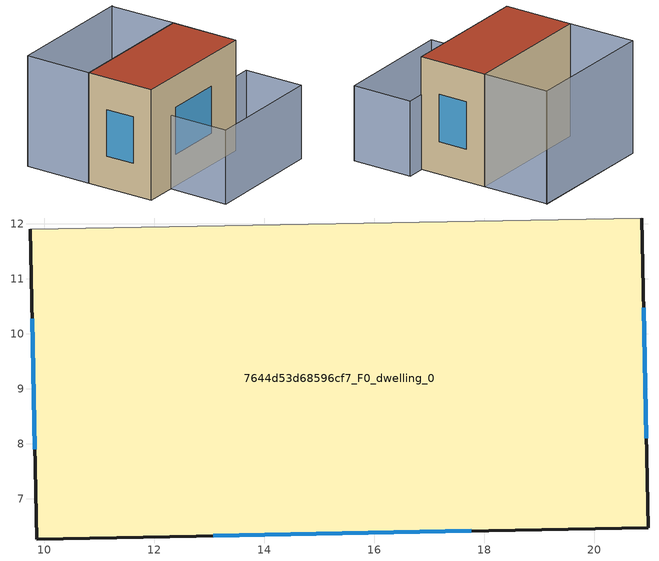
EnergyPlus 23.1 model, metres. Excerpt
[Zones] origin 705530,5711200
7644d53d68596cf7_F0_dwelling_0
 floor ground (EU_floor_Construction): 20.86,12.1 20.98,6.47 9.86,6.27 9.74,11.9 z0
 wall outside (EU_wall_Construction): 9.74,11.9 9.86,6.27 20.98,6.47 20.86,12.1 z0:9
 wall adiabatic (EU_wall_Construction): 20.86,12.1 9.74,11.9 z0:9
 window (EU_Window_Construction): 20.94,8.1 20.89,10.48 / 13.07,6.33 17.76,6.41 / 9.78,10.27 9.83,7.89 z2.6:6.4
 roof outside (EU_roof_Construction): 20.98,6.47 20.86,12.1 9.74,11.9 9.86,6.27 z9
shading: 12.54,1.38 22.59,1.62 / 22.45,6.57 22.58,1.61 / 22.58,1.61 12.53,1.36 / 12.53,1.36 12.41,6.31 / 12.41,6.31 22.45,6.57 z0:6; 9.64,17.43 20.76,17.63 / 20.76,17.63 20.86,12.1 / 20.86,12.1 9.74,11.9 / 9.74,11.9 9.64,17.43 / 20.76,17.63 9.64,17.43 z0:9
[Building]
EU S2 Campaign: North Axis=0; Terrain=City; Solar Distribution=FullExterior
[Site:Location]
London: Latitude=51.5; Longitude=-0.5; Time Zone=0; Elevation=25
[SizingPeriod:WeatherFileDays]
AnnualSizingPeriod: Begin Month=1; Begin Day of Month=1; End Month=12; End Day of Month=31; Day of Week for Start Day=Monday; Use Weather File Daylight Saving Period=No; Use Weather File Rain and Snow Indicators=No
[MATERIAL]
EU_InternalMass_Material: Roughness=MediumRough; Thickness=0.1; Conductivity=1; Density=1800; Specific Heat=900; Thermal Absorptance=0.9; Solar Absorptance=0.7; Visible Absorptance=0.7
[MATERIAL:NOMASS] Roughness=MediumRough; Thermal Absorptance=0.9; Solar Absorptance=0.7; Visible Absorptance=0.7
Name | Thermal Resistance
EU_wall_NoMass | 0.724719
EU_roof_NoMass | 2.98947
EU_floor_NoMass | 2.39157
[WINDOWMATERIAL:SIMPLEGLAZINGSYSTEM]
EU_Window_SimpleGlazing: UFactor=2.63425; Solar Heat Gain Coefficient=0.76; Visible Transmittance=0.76
[CONSTRUCTION]
EU_wall_Construction: EU_wall_NoMass
EU_roof_Construction: EU_roof_NoMass
EU_floor_Construction: EU_floor_NoMass
EU_InternalMass_Construction: EU_InternalMass_Material
EU_Window_Construction: EU_Window_SimpleGlazing
[ZONE]
7644d53d68596cf7_F0_dwelling_0: Type=1; Multiplier=1; Ceiling Height=autocalculate; Volume=563.465; Floor Area=autocalculate; Part of Total Floor Area=Yes
[INTERNALMASS]
7644d53d68596cf7_F0_dwelling_0_EU_InternalMass: Construction=EU_InternalMass_Construction; Zone or ZoneList=7644d53d68596cf7_F0_dwelling_0; Surface Area=62.607
[OTHEREQUIPMENT]
EU_Step8_InternalGain_7644d53d68596cf7_F0_dwelling_0_f000: Fuel Type=Electricity; Zone or ZoneList or Space or SpaceList=7644d53d68596cf7_F0_dwelling_0; Schedule=EU_Step8_GainSchedule_7644d53d68596cf7_F0_dwelling_0_f000; Design Level Calculation Method=Watts/Area; Power per Zone Floor Area=1; Fraction Latent=0; Fraction Radiant=0; Fraction Lost=0; Carbon Dioxide Generation Rate=0; EndUse Subcategory=EU_Step8_InternalGains
[ZONEVENTILATION:DESIGNFLOWRATE]
EU_ConstantAir_7644d53d68596cf7_F0_dwelling_0: Zone or ZoneList or Space or SpaceList=7644d53d68596cf7_F0_dwelling_0; Schedule=EU_AlwaysOn; Design Flow Rate Calculation Method=AirChanges/Hour; Air Changes per Hour=0.418135; Ventilation Type=Natural; Fan Pressure Rise=0; Fan Total Efficiency=1; Constant Term Coefficient=1; Temperature Term Coefficient=0; Velocity Term Coefficient=0; Velocity Squared Term Coefficient=0; Minimum Indoor Temperature=-100; Maximum Indoor Temperature=100; Delta Temperature=-100; Minimum Outdoor Temperature=-100; Maximum Outdoor Temperature=100; Maximum Wind Speed=40
[HVACTEMPLATE:THERMOSTAT]
EU_HeatOnly_7644d53d68596cf7_F0_dwelling_0: Constant Heating Setpoint=20; Constant Cooling Setpoint=50
[HVACTEMPLATE:ZONE:IDEALLOADSAIRSYSTEM]
7644d53d68596cf7_F0_dwelling_0: Template Thermostat=EU_HeatOnly_7644d53d68596cf7_F0_dwelling_0; System Availability Schedule=EU_AlwaysOn; Maximum Heating Supply Air Temperature=50; Minimum Cooling Supply Air Temperature=13; Maximum Heating Supply Air Humidity Ratio=0.0156; Minimum Cooling Supply Air Humidity Ratio=0.0077; Heating Limit=NoLimit; Cooling Limit=NoLimit; Heating Availability Schedule=EU_AlwaysOn; Cooling Availability Schedule=EU_CoolingOff; Dehumidification Control Type=ConstantSensibleHeatRatio; Cooling Sensible Heat Ratio=0.7; Dehumidification Setpoint=60; Humidification Control Type=None; Humidification Setpoint=30; Outdoor Air Method=None; Outdoor Air Flow Rate per Person=0.00944; Outdoor Air Flow Rate per Zone Floor Area=0; Outdoor Air Flow Rate per Zone=0; Demand Controlled Ventilation Type=None; Outdoor Air Economizer Type=NoEconomizer; Heat Recovery Type=None; Sensible Heat Recovery Effectiveness=0.7; Latent Heat Recovery Effectiveness=0.65
[SIZING:ZONE]
7644d53d68596cf7_F0_dwelling_0: Zone Cooling Design Supply Air Temperature Input Method=SupplyAirTemperature; Zone Cooling Design Supply Air Temperature=13; Zone Heating Design Supply Air Temperature Input Method=SupplyAirTemperature; Zone Heating Design Supply Air Temperature=50; Zone Cooling Design Supply Air Humidity Ratio=0.008; Zone Heating Design Supply Air Humidity Ratio=0.008; Cooling Design Air Flow Method=DesignDay; Cooling Design Air Flow Rate=0; Cooling Minimum Air Flow per Zone Floor Area=0.000762; Cooling Minimum Air Flow=0; Cooling Minimum Air Flow Fraction=0.2; Heating Design Air Flow Method=DesignDay; Heating Design Air Flow Rate=0; Heating Maximum Air Flow per Zone Floor Area=0.002032; Heating Maximum Air Flow=0.141576; Heating Maximum Air Flow Fraction=0.3; Account for Dedicated Outdoor Air System=No; Dedicated Outdoor Air System Control Strategy=NeutralSupplyAir; Dedicated Outdoor Air Low Setpoint Temperature for Design=autosize; Dedicated Outdoor Air High Setpoint Temperature for Design=autosize; Zone Load Sizing Method=Sensible Load Only No Latent Load; Zone Latent Cooling Design Supply Air Humidity Ratio Input Method=HumidityRatioDifference; Zone Cooling Design Supply Air Humidity Ratio Difference=0.005; Zone Latent Heating Design Supply Air Humidity Ratio Input Method=HumidityRatioDifference; Zone Humidification Design Supply Air Humidity Ratio Difference=0.005
[SCHEDULE:CONSTANT]
Name | Hourly Value
EU_AlwaysOn | 1
EU_CoolingOff | 0
[SCHEDULE:FILE]
EU_Step8_GainSchedule_7644d53d68596cf7_F0_dwelling_0_f000: File=../../schedules/7644d53d68596cf7/7644d53d68596cf7_F0_dwelling_0_f000_gain.csv; Column Number=1; Rows to Skip at Top=0; Number of Hours of Data=8760; Column Separator=Comma; Interpolate to Timestep=No; Minutes per Item=60; Adjust Schedule for Daylight Savings=Yes
